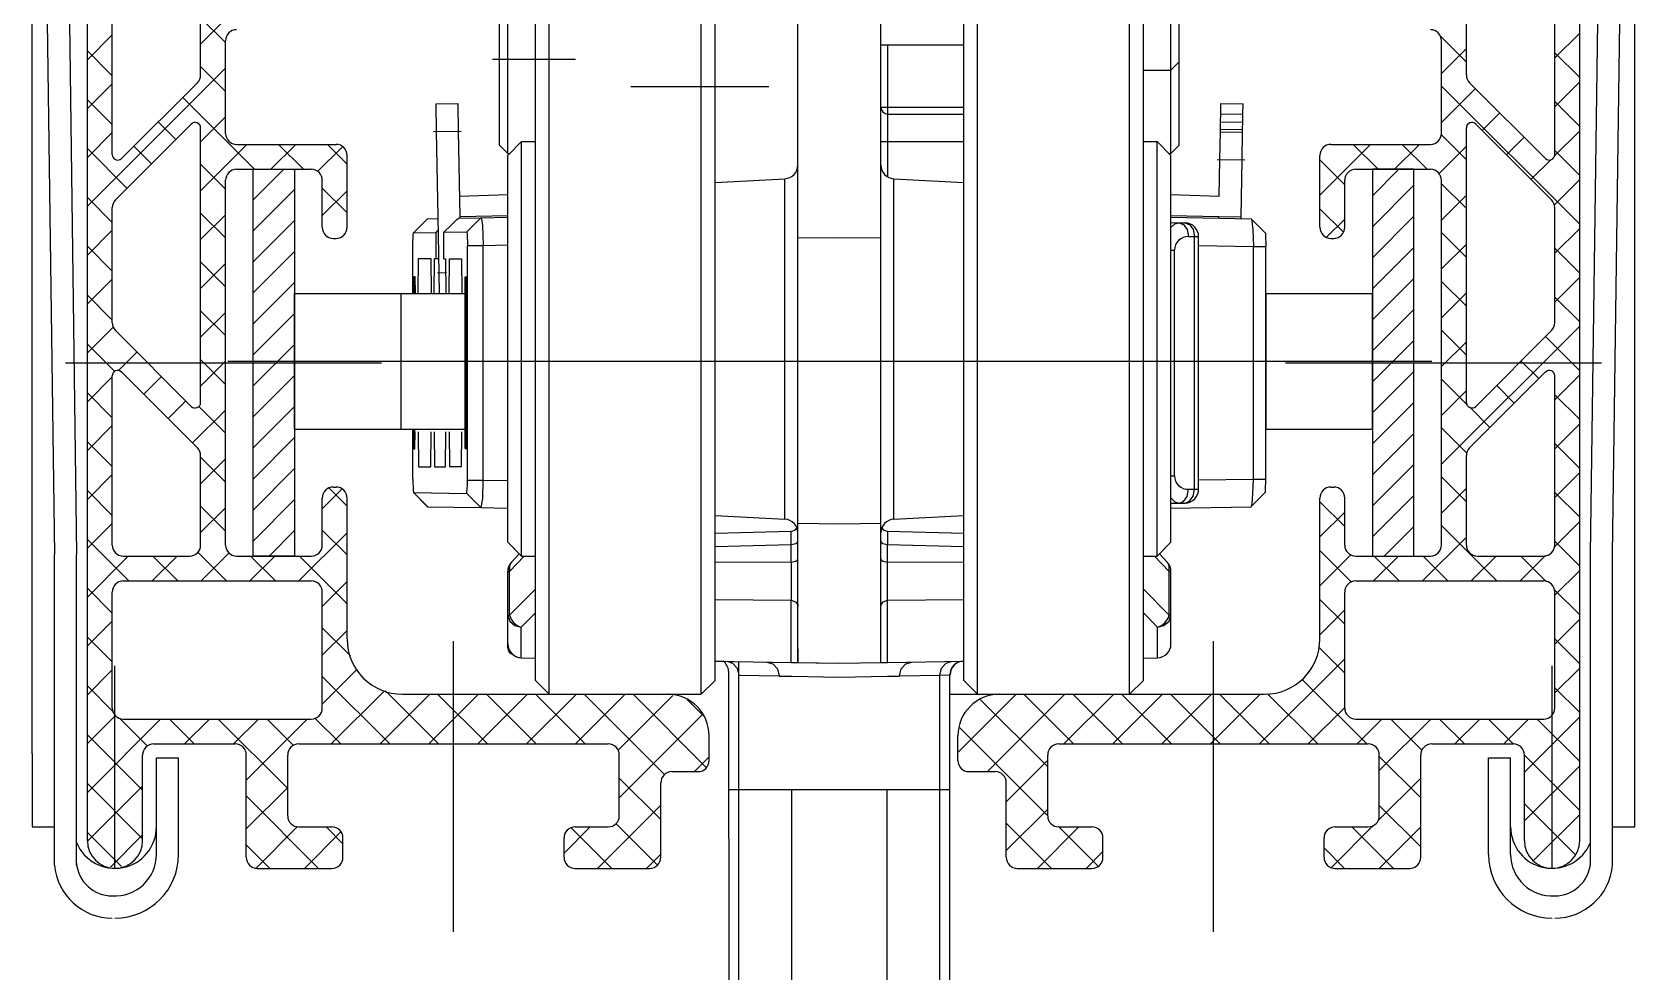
# Model space of a CAD drawing. Header units: centimetres. Extents: x 470464 to 524273, y 49611 to 59074.
# Drawn here: x 504122.48 to 504128.28, y 50526.76 to 50530.17 of the extents above; entities that cross this region are included whole.
import ezdxf

# ---------------------------------------------------------------- set-up
doc = ezdxf.new("R2010")
doc.units = ezdxf.units.CM
doc.header["$MEASUREMENT"] = 0
for name, pattern in [('CENTER', [50.8, 31.75, -6.35, 6.35, -6.35]), ('DOT-DASH', [1, 0.5, -0.25, 0, -0.25]), ('SOLID', [0])]:
    doc.linetypes.add(name, pattern=pattern)
doc.layers.add('vinç', color=7, linetype='Continuous')

# ---------------------------------------------------------------- blocks, each defined once
blk = doc.blocks.new('yguygyukfyukgjkhkjh')
at = {"color": 2, "linetype": 'SOLID'}
for p, q in [((416698.0588, 68817.6073), (416698.0588, 68824.2809)), ((416698.0588, 68824.2743), (416698.14, 68818.3297)), ((416698.1388, 68824.2754), (416698.22, 68818.3302)), ((416703.6976, 68818.3302), (416703.7787, 68824.2754)), ((416703.7776, 68818.3297), (416703.8587, 68824.2743)), ((416703.8588, 68817.3435), (416703.8588, 68824.2809)), ((416698.2588, 68817.2935), (416698.2588, 68823.6735)), ((416703.6588, 68817.2935), (416703.6588, 68823.6735)), ((416700.83, 68819.4758), (416700.83, 68822.3588)), ((416701.13, 68819.4758), (416701.13, 68822.3588)), ((416698.3488, 68819.7768), (416698.3488, 68820.7702)), ((416703.5688, 68819.7768), (416703.5688, 68820.7702)), ((416698.6688, 68820.065), (416698.6688, 68820.4819)), ((416699.75, 68820.1221), (416699.75, 68820.4332)), ((416699.78, 68820.1221), (416699.78, 68820.464)), ((416703.2488, 68820.065), (416703.2488, 68820.4819)), ((416702.18, 68820.0816), (416702.18, 68820.4235)), ((416702.21, 68820.1124), (416702.21, 68820.4235)), ((416698.811, 68820.3185), (416698.6688, 68820.1763)), ((416699.93, 68819.0735), (416699.93, 68820.3235)), ((416700.48, 68819.0735), (416700.48, 68820.3235)), ((416701.48, 68819.0735), (416701.48, 68820.3235)), ((416702.03, 68819.0735), (416702.03, 68820.3235)), ((416698.7588, 68820.1821), (416698.6688, 68820.2721)), ((416699.88, 68819.0735), (416699.88, 68820.2735)), ((416700.53, 68819.0735), (416700.53, 68820.2735)), ((416701.43, 68819.0735), (416701.43, 68820.2735)), ((416702.08, 68819.0735), (416702.08, 68820.2735)), ((416698.3488, 68820.2099), (416698.2588, 68820.1199)), ((416703.2488, 68820.1115), (416703.154, 68820.2063)), ((416703.6588, 68820.2166), (416703.5688, 68820.1266)), ((416698.3488, 68820.0618), (416698.2588, 68820.1518)), ((416698.7588, 68819.8535), (416698.7588, 68820.1885)), ((416701.13, 68820.1735), (416701.43, 68820.1735)), ((416701.155, 68819.9485), (416701.155, 68820.1735)), ((416703.1588, 68819.8535), (416703.1588, 68820.1885)), ((416703.2488, 68820.1601), (416703.1588, 68820.0701)), ((416703.6588, 68820.0551), (416703.5688, 68820.1451)), ((416698.7588, 68820.0895), (416698.2588, 68819.5895)), ((416698.7588, 68820.0053), (416698.6688, 68820.0953)), ((416699.75, 68819.8111), (416699.75, 68820.1221)), ((416699.78, 68819.7803), (416699.78, 68820.1221)), ((416702.08, 68820.0816), (416702.18, 68820.0816)), ((416702.08, 68820.0816), (416702.18, 68820.0816)), ((416702.18, 68820.0816), (416702.21, 68820.1124)), ((416702.18, 68820.0816), (416702.21, 68820.1124)), ((416702.18, 68819.7803), (416702.18, 68820.0809)), ((416702.21, 68819.8111), (416702.21, 68820.1122)), ((416698.3488, 68820.0331), (416698.2588, 68819.9431)), ((416698.3829, 68819.7626), (416698.6571, 68820.0368)), ((416703.6588, 68819.5247), (416703.1588, 68820.0247)), ((416703.2605, 68820.0368), (416703.5346, 68819.7626)), ((416703.6588, 68820.0398), (416703.5688, 68819.9498)), ((416698.3488, 68819.885), (416698.2588, 68819.975)), ((416698.8639, 68819.7235), (416698.6038, 68819.9835)), ((416699.5194, 68819.9603), (416699.5994, 68819.9617)), ((416699.5994, 68819.9617), (416699.6012, 68819.8617)), ((416702.36, 68819.9239), (416702.3606, 68819.9615)), ((416702.3606, 68819.9615), (416702.3607, 68819.9617)), ((416702.3606, 68819.9615), (416702.4406, 68819.9601)), ((416702.3607, 68819.9617), (416702.4406, 68819.9603)), ((416703.2814, 68820.0159), (416703.1588, 68819.8933)), ((416703.6588, 68819.8783), (416703.5688, 68819.9683)), ((416698.7588, 68819.9128), (416698.6688, 68819.8228)), ((416699.5194, 68819.9603), (416699.5212, 68819.8603)), ((416701.13, 68819.9485), (416701.155, 68819.9485)), ((416701.155, 68819.9485), (416701.43, 68819.9485)), ((416701.155, 68819.9235), (416701.155, 68819.9485)), ((416701.155, 68819.9235), (416701.43, 68819.9235)), ((416701.155, 68819.8235), (416701.155, 68819.9235)), ((416702.3595, 68819.8957), (416702.36, 68819.9239)), ((416702.36, 68819.9239), (416702.44, 68819.9225)), ((416702.4395, 68819.8943), (416702.44, 68819.9225)), ((416702.44, 68819.9225), (416702.4406, 68819.9601)), ((416702.4406, 68819.9601), (416702.4406, 68819.9603)), ((416703.3697, 68819.9275), (416703.3061, 68819.8639)), ((416698.3488, 68819.8563), (416698.2588, 68819.7663)), ((416698.3605, 68819.6129), (416698.6346, 68819.887)), ((416698.5791, 68819.8315), (416698.5154, 68819.8951)), ((416698.6688, 68818.8795), (416698.6688, 68819.8729)), ((416699.5212, 68819.8603), (416699.5266, 68819.5517)), ((416699.6012, 68819.8617), (416699.6066, 68819.5531)), ((416702.3571, 68819.759), (416702.3589, 68819.8588)), ((416702.3589, 68819.8588), (416702.359, 68819.8689)), ((416702.3589, 68819.8588), (416702.4388, 68819.8574)), ((416702.359, 68819.8689), (416702.3595, 68819.8957)), ((416702.359, 68819.869), (416702.439, 68819.8676)), ((416702.359, 68819.8689), (416702.439, 68819.8675)), ((416702.3595, 68819.8957), (416702.4395, 68819.8943)), ((416702.4371, 68819.7576), (416702.4388, 68819.8574)), ((416702.4388, 68819.8574), (416702.439, 68819.8675)), ((416702.439, 68819.8675), (416702.4395, 68819.8943)), ((416703.2488, 68819.758), (416703.1576, 68819.8491)), ((416703.2488, 68818.8795), (416703.2488, 68819.8729)), ((416703.2829, 68819.887), (416703.5571, 68819.6129)), ((416703.6588, 68819.863), (416703.5661, 68819.7704)), ((416698.4023, 68819.6547), (416698.2588, 68819.7982)), ((416698.4907, 68819.7431), (416698.427, 68819.8067)), ((416698.8363, 68819.8135), (416698.6688, 68819.646)), ((416698.7988, 68819.8135), (416699.1588, 68819.8135)), ((416699.0131, 68819.8135), (416698.9231, 68819.7235)), ((416699.0406, 68819.7235), (416698.9506, 68819.8135)), ((416699.1816, 68819.8053), (416699.0916, 68819.7153)), ((416699.1988, 68819.7421), (416699.1274, 68819.8135)), ((416699.75, 68819.8111), (416699.78, 68819.7803)), ((416699.75, 68819.8111), (416699.78, 68819.7803)), ((416699.78, 68819.7735), (416699.83, 68819.8235)), ((416699.83, 68819.8235), (416699.88, 68819.8235)), ((416699.83, 68818.7139), (416699.83, 68819.8235)), ((416701.13, 68819.8235), (416701.155, 68819.8235)), ((416701.155, 68819.8235), (416701.43, 68819.8235)), ((416701.155, 68819.696), (416701.155, 68819.8235)), ((416702.08, 68819.8235), (416702.13, 68819.8235)), ((416702.13, 68819.8235), (416702.18, 68819.7735)), ((416702.13, 68818.7139), (416702.13, 68819.8235)), ((416702.18, 68819.7803), (416702.21, 68819.8111)), ((416702.18, 68819.7803), (416702.21, 68819.8111)), ((416702.9021, 68819.8135), (416702.7188, 68819.6301)), ((416702.7588, 68819.8135), (416703.1188, 68819.8135)), ((416702.9297, 68819.7235), (416702.8397, 68819.8135)), ((416703.0789, 68819.8135), (416702.9889, 68819.7235)), ((416703.1065, 68819.7235), (416703.0165, 68819.8135)), ((416703.2488, 68819.8066), (416703.1496, 68819.7073)), ((416703.4581, 68819.8391), (416703.3945, 68819.7755)), ((416703.6588, 68819.7015), (416703.5688, 68819.7915)), ((416698.7588, 68819.6518), (416698.6688, 68819.7418)), ((416699.1988, 68819.5135), (416699.1988, 68819.7735)), ((416699.78, 68819.7803), (416699.7868, 68819.7803)), ((416699.78, 68819.7803), (416699.7868, 68819.7803)), ((416699.78, 68818.7379), (416699.78, 68819.7735)), ((416700.83, 68819.0735), (416700.83, 68819.735)), ((416702.1732, 68819.7803), (416702.18, 68819.7803)), ((416702.1732, 68819.7803), (416702.18, 68819.7803)), ((416702.18, 68818.7379), (416702.18, 68819.7735)), ((416702.3548, 68819.6263), (416702.3571, 68819.759)), ((416702.4335, 68819.5517), (416702.4371, 68819.7576)), ((416702.7188, 68819.5135), (416702.7188, 68819.7735)), ((416702.8088, 68819.6676), (416702.7188, 68819.7576)), ((416703.5552, 68819.7594), (416703.4829, 68819.6871)), ((416698.7588, 68818.3635), (416698.7588, 68819.6835)), ((416698.7988, 68819.7235), (416699.0688, 68819.7235)), ((416699.1088, 68819.5135), (416699.1088, 68819.6835)), ((416700.53, 68819.6761), (416700.7827, 68819.6894)), ((416700.7827, 68819.0735), (416700.7827, 68819.6894)), ((416701.1774, 68819.6893), (416701.43, 68819.6761)), ((416701.1774, 68819.0735), (416701.1774, 68819.6893)), ((416702.8088, 68819.5135), (416702.8088, 68819.6835)), ((416702.8488, 68819.7235), (416703.1188, 68819.7235)), ((416703.1588, 68818.3635), (416703.1588, 68819.6835)), ((416703.2488, 68819.5812), (416703.1588, 68819.6712)), ((416703.6588, 68819.6862), (416703.5674, 68819.5949)), ((416698.3488, 68819.5314), (416698.2588, 68819.6214)), ((416699.1988, 68819.5653), (416699.1088, 68819.6553)), ((416699.1988, 68819.6456), (416699.1088, 68819.5556)), ((416699.6053, 68819.6263), (416699.78, 68819.6318)), ((416702.18, 68819.6318), (416702.3548, 68819.6263)), ((416703.2488, 68819.6298), (416703.1588, 68819.5398)), ((416698.3488, 68819.1678), (416698.3488, 68819.5846)), ((416698.7588, 68819.475), (416698.6688, 68819.565)), ((416698.7588, 68819.5592), (416698.6688, 68819.4692)), ((416699.6066, 68819.5531), (416699.78, 68819.5562)), ((416702.18, 68819.5562), (416702.3535, 68819.5531)), ((416702.804, 68819.4956), (416702.7188, 68819.5808)), ((416703.5688, 68819.1678), (416703.5688, 68819.5846)), ((416698.3488, 68819.5028), (416698.2588, 68819.4128)), ((416699.439, 68819.4937), (416699.4895, 68819.5443)), ((416699.4393, 68819.4937), (416699.4901, 68819.5446)), ((416699.4895, 68819.5443), (416699.4901, 68819.5446)), ((416699.4901, 68819.5446), (416699.5267, 68819.5452)), ((416699.521, 68819.4951), (416699.5274, 68819.5015)), ((416699.5266, 68819.5517), (416699.5301, 68819.3489)), ((416699.5493, 68819.4956), (416699.5748, 68819.5211)), ((416699.5509, 68819.4956), (416699.6316, 68819.4971)), ((416699.5748, 68819.5211), (416699.5963, 68819.5419)), ((416699.5963, 68819.5419), (416699.6015, 68819.5465)), ((416699.6015, 68819.5465), (416699.6016, 68819.5465)), ((416699.6017, 68819.5465), (416699.6824, 68819.5479)), ((416699.6066, 68819.5531), (416699.6067, 68819.5466)), ((416699.6316, 68819.497), (416699.6824, 68819.5479)), ((416699.6316, 68819.497), (416699.6318, 68819.4966)), ((416699.6824, 68819.5479), (416699.78, 68819.5496)), ((416699.6824, 68819.5479), (416699.6828, 68819.5478)), ((416699.6828, 68819.5478), (416699.6832, 68819.5476)), ((416699.6832, 68819.5476), (416699.684, 68819.5464)), ((416699.684, 68819.5464), (416699.6853, 68819.5432)), ((416699.6853, 68819.5432), (416699.6888, 68819.5206)), ((416699.6888, 68819.5206), (416699.6911, 68819.4481)), ((416702.18, 68819.5496), (416702.47, 68819.5446)), ((416702.18, 68819.5305), (416702.2089, 68819.5299)), ((416702.18, 68819.5123), (416702.194, 68819.5257)), ((416702.194, 68819.5257), (416702.2089, 68819.5299)), ((416702.2088, 68819.5299), (416702.2091, 68819.5299)), ((416702.2088, 68819.5299), (416702.2089, 68819.5299)), ((416702.2089, 68819.5299), (416702.2255, 68819.5238)), ((416702.209, 68819.5299), (416702.231, 68819.5296)), ((416702.2255, 68819.5238), (416702.2387, 68819.5054)), ((416702.2309, 68819.5296), (416702.2479, 68819.523)), ((416702.2387, 68819.5054), (416702.2434, 68819.48)), ((416702.2479, 68819.523), (416702.2604, 68819.5057)), ((416702.2604, 68819.5057), (416702.2654, 68819.4796)), ((416702.3534, 68819.5466), (416702.3535, 68819.5531)), ((416702.3535, 68819.5531), (416702.4335, 68819.5517)), ((416702.4334, 68819.5452), (416702.4335, 68819.5517)), ((416702.47, 68819.5446), (416702.4706, 68819.5443)), ((416702.4706, 68819.5443), (416702.521, 68819.4937)), ((416702.4706, 68819.5443), (416702.4713, 68819.5432)), ((416702.4713, 68819.5432), (416702.473, 68819.5369)), ((416702.473, 68819.5369), (416702.4764, 68819.5039)), ((416702.4764, 68819.5039), (416702.4784, 68819.4445)), ((416702.8088, 68819.5433), (416702.7431, 68819.4777)), ((416703.6588, 68819.5095), (416703.5688, 68819.4195)), ((416698.3488, 68819.3547), (416698.2588, 68819.4447)), ((416699.1488, 68819.4735), (416699.1588, 68819.4735)), ((416699.4364, 68819.4467), (416699.4378, 68819.4872)), ((416699.4364, 68819.4445), (416699.4364, 68819.4467)), ((416699.4364, 68819.2735), (416699.4364, 68819.4445)), ((416699.4378, 68819.4872), (416699.4387, 68819.4928)), ((416699.4387, 68819.4928), (416699.4389, 68819.4935)), ((416699.4389, 68819.4935), (416699.439, 68819.4937)), ((416699.439, 68819.4937), (416699.4393, 68819.4937)), ((416699.4393, 68819.4937), (416699.5198, 68819.4951)), ((416699.5198, 68819.4951), (416699.521, 68819.4951)), ((416699.521, 68819.4002), (416699.521, 68819.4951)), ((416699.5493, 68819.4956), (416699.5509, 68819.4956)), ((416699.5493, 68819.3999), (416699.5493, 68819.4956)), ((416699.6318, 68819.4966), (416699.632, 68819.4958)), ((416699.632, 68819.4958), (416699.6328, 68819.4897)), ((416699.6328, 68819.4897), (416699.6342, 68819.4481)), ((416699.6342, 68819.4481), (416699.6911, 68819.4481)), ((416699.6342, 68818.5988), (416699.6342, 68819.4481)), ((416699.6911, 68819.4481), (416699.78, 68819.4497)), ((416699.6911, 68818.5988), (416699.6911, 68819.4481)), ((416700.83, 68819.4758), (416700.98, 68819.4766)), ((416700.83, 68818.4427), (416700.83, 68819.4758)), ((416700.98, 68819.4766), (416701.13, 68819.4758)), ((416701.13, 68818.4427), (416701.13, 68819.4758)), ((416702.2434, 68819.48), (416702.2654, 68819.4796)), ((416702.2654, 68819.4796), (416702.28, 68819.4796)), ((416702.2654, 68818.5656), (416702.2654, 68819.4796)), ((416702.28, 68818.5656), (416702.28, 68819.4796)), ((416702.28, 68819.4479), (416702.4784, 68819.4445)), ((416702.4784, 68818.6025), (416702.4784, 68819.4445)), ((416702.4784, 68819.4445), (416702.5237, 68819.4445)), ((416702.521, 68819.4937), (416702.5212, 68819.4935)), ((416702.5212, 68819.4935), (416702.5214, 68819.4928)), ((416702.5214, 68819.4928), (416702.5223, 68819.4872)), ((416702.5223, 68819.4872), (416702.5237, 68819.4467)), ((416702.5237, 68819.4467), (416702.5237, 68819.4445)), ((416702.5237, 68818.6025), (416702.5237, 68819.4445)), ((416702.7588, 68819.4735), (416702.7688, 68819.4735)), ((416703.2488, 68819.4044), (416703.1588, 68819.4944)), ((416703.2488, 68819.453), (416703.1588, 68819.363)), ((416698.7588, 68819.2982), (416698.6688, 68819.3882)), ((416698.7588, 68819.3824), (416698.6688, 68819.2924)), ((416699.4562, 68819.2735), (416699.4577, 68819.4007)), ((416699.4577, 68819.4007), (416699.471, 68819.4006)), ((416699.471, 68819.4006), (416699.5012, 68819.4003)), ((416699.4861, 68819.4005), (416699.5012, 68819.4003)), ((416699.5012, 68819.4003), (416699.5026, 68819.2735)), ((416699.5139, 68819.2735), (416699.5154, 68819.4002)), ((416699.5154, 68819.4002), (416699.521, 68819.4002)), ((416699.521, 68819.4002), (416699.5292, 68819.4001)), ((416699.5493, 68819.3999), (416699.555, 68819.3999)), ((416699.555, 68819.3999), (416699.5564, 68819.2735)), ((416699.5677, 68819.2735), (416699.5691, 68819.3997)), ((416699.5691, 68819.3997), (416699.5841, 68819.3996)), ((416699.5841, 68819.3996), (416699.6127, 68819.3994)), ((416699.5995, 68819.3995), (416699.6127, 68819.3994)), ((416699.6127, 68819.3994), (416699.6141, 68819.2735)), ((416702.18, 68819.4308), (416702.1925, 68819.4308)), ((416702.1925, 68818.6143), (416702.1925, 68819.4308)), ((416703.6588, 68819.348), (416703.5688, 68819.438)), ((416698.3488, 68819.326), (416698.2588, 68819.236)), ((416699.44, 68819.335), (416699.4441, 68819.335)), ((416699.44, 68819.2735), (416699.44, 68819.335)), ((416699.44, 68819.335), (416699.4441, 68819.335)), ((416699.44, 68819.2735), (416699.44, 68819.335)), ((416699.44, 68819.335), (416699.4441, 68819.335)), ((416699.44, 68819.2735), (416699.44, 68819.335)), ((416699.4441, 68819.2735), (416699.4441, 68819.335)), ((416699.4441, 68819.2735), (416699.4441, 68819.335)), ((416699.4441, 68819.335), (416699.4449, 68819.2735)), ((416699.5301, 68819.3489), (416699.5314, 68819.2735)), ((416699.6262, 68819.2735), (416699.6263, 68819.3342)), ((416699.6263, 68818.7128), (416699.6263, 68819.3342)), ((416699.6263, 68819.3342), (416699.6303, 68819.3342)), ((416699.6263, 68818.7128), (416699.6263, 68819.3342)), ((416699.6263, 68819.3342), (416699.6303, 68819.3342)), ((416699.6263, 68819.3342), (416699.6303, 68819.3342)), ((416699.6303, 68818.7128), (416699.6303, 68819.3342)), ((416699.6303, 68818.7128), (416699.6303, 68819.3342)), ((416699.6303, 68818.7128), (416699.6303, 68819.3342)), ((416703.6588, 68819.3327), (416703.5688, 68819.2427)), ((416698.3488, 68819.1779), (416698.2588, 68819.2679)), ((416699.0088, 68818.7835), (416699.0088, 68819.2735)), ((416699.0088, 68819.2735), (416699.3938, 68819.2735)), ((416699.3938, 68818.7835), (416699.3938, 68819.2735)), ((416699.3938, 68819.2735), (416699.6303, 68819.2735)), ((416702.5237, 68819.2735), (416702.5238, 68819.2735)), ((416702.5238, 68818.7835), (416702.5238, 68819.2735)), ((416702.5238, 68819.2735), (416702.9088, 68819.2735)), ((416702.5238, 68818.7835), (416702.5238, 68819.2735)), ((416702.5238, 68819.2735), (416702.9088, 68819.2735)), ((416702.9088, 68818.7835), (416702.9088, 68819.2735)), ((416702.9088, 68818.7835), (416702.9088, 68819.2735)), ((416703.2488, 68819.2276), (416703.1588, 68819.3176)), ((416703.2488, 68819.2762), (416703.1588, 68819.1862)), ((416698.7588, 68819.1214), (416698.6688, 68819.2114)), ((416703.6588, 68819.1712), (416703.5688, 68819.2612)), ((416698.3522, 68819.1526), (416698.2588, 68819.0592)), ((416698.7588, 68819.2056), (416698.6688, 68819.1156)), ((416703.6588, 68819.1559), (416703.1588, 68818.6559)), ((416698.3585, 68818.9914), (416698.2588, 68819.0911)), ((416698.3605, 68819.1395), (416698.6346, 68818.8653)), ((416703.2488, 68819.0508), (416703.1588, 68819.1408)), ((416703.2488, 68819.0995), (416703.1588, 68819.0095)), ((416703.2829, 68818.8653), (416703.5571, 68819.1395)), ((416703.6588, 68818.9944), (416703.5354, 68819.1178)), ((416698.4382, 68819.0618), (416698.3711, 68818.9947)), ((416698.7588, 68818.9447), (416698.6688, 68819.0347)), ((416699.88, 68817.8735), (416699.88, 68819.0735)), ((416699.93, 68817.8235), (416699.93, 68819.0735)), ((416700.48, 68817.8235), (416700.48, 68819.0735)), ((416700.53, 68817.8735), (416700.53, 68819.0735)), ((416700.7827, 68818.4576), (416700.7827, 68819.0735)), ((416700.83, 68818.4076), (416700.83, 68819.0735)), ((416701.1774, 68818.4575), (416701.1774, 68819.0735)), ((416701.43, 68817.8735), (416701.43, 68819.0735)), ((416701.48, 68817.8235), (416701.48, 68819.0735)), ((416702.03, 68817.8235), (416702.03, 68819.0735)), ((416702.08, 68817.8735), (416702.08, 68819.0735)), ((416698.1794, 68819.0235), (416699.3228, 68819.0235)), ((416698.3488, 68818.3635), (416698.3488, 68818.9756)), ((416698.3829, 68818.9898), (416698.6571, 68818.7156)), ((416698.7588, 68819.0289), (416698.6688, 68818.9389)), ((416702.5948, 68819.0235), (416703.7381, 68819.0235)), ((416703.2605, 68818.7156), (416703.5346, 68818.9898)), ((416703.5106, 68818.9658), (416703.447, 68819.0294)), ((416703.6588, 68818.9791), (416703.5688, 68818.8891)), ((416703.5688, 68818.3635), (416703.5688, 68818.9756)), ((416698.3488, 68818.9724), (416698.2588, 68818.8824)), ((416698.5266, 68818.9734), (416698.4629, 68818.9098)), ((416703.2526, 68818.8703), (416703.1588, 68818.9641)), ((416703.2488, 68818.9227), (416703.1588, 68818.8327)), ((416703.4223, 68818.8774), (416703.3586, 68818.941)), ((416698.3488, 68818.8243), (416698.2588, 68818.9143)), ((416698.6149, 68818.885), (416698.5513, 68818.8214)), ((416698.7588, 68818.7679), (416698.6618, 68818.8649)), ((416703.3339, 68818.789), (416703.2596, 68818.8633)), ((416703.6588, 68818.8176), (416703.5688, 68818.9076)), ((416698.7588, 68818.8521), (416698.6397, 68818.733)), ((416703.6588, 68818.8023), (416703.5688, 68818.7123)), ((416698.3488, 68818.7956), (416698.2588, 68818.7056)), ((416699.0088, 68818.7835), (416699.3938, 68818.7835)), ((416699.3938, 68818.7835), (416699.6303, 68818.7835)), ((416699.4364, 68818.6025), (416699.4364, 68818.7835)), ((416699.44, 68818.712), (416699.44, 68818.7835)), ((416699.44, 68818.712), (416699.44, 68818.7835)), ((416699.44, 68818.712), (416699.44, 68818.7835)), ((416699.4441, 68818.712), (416699.4441, 68818.7835)), ((416699.4441, 68818.712), (416699.4441, 68818.7835)), ((416699.4441, 68818.712), (416699.4449, 68818.7735)), ((416699.4562, 68818.7735), (416699.4577, 68818.6462)), ((416699.5012, 68818.6466), (416699.5026, 68818.7735)), ((416699.5139, 68818.7735), (416699.5154, 68818.6467)), ((416699.555, 68818.6471), (416699.5564, 68818.7735)), ((416699.5677, 68818.7735), (416699.5691, 68818.6472)), ((416699.6127, 68818.6476), (416699.6141, 68818.7735)), ((416699.6262, 68818.7735), (416699.6263, 68818.7128)), ((416702.5237, 68818.7835), (416702.5238, 68818.7835)), ((416702.5238, 68818.7835), (416702.9088, 68818.7835)), ((416702.5238, 68818.7835), (416702.9088, 68818.7835)), ((416703.2499, 68818.6961), (416703.1588, 68818.7873)), ((416698.3488, 68818.6475), (416698.2588, 68818.7375)), ((416698.6688, 68818.3635), (416698.6688, 68818.6873)), ((416699.44, 68818.712), (416699.4441, 68818.712)), ((416699.44, 68818.712), (416699.4441, 68818.712)), ((416699.44, 68818.712), (416699.4441, 68818.712)), ((416699.6263, 68818.7128), (416699.6303, 68818.7128)), ((416699.6263, 68818.7128), (416699.6303, 68818.7128)), ((416699.6263, 68818.7128), (416699.6303, 68818.7128)), ((416699.78, 68818.3735), (416699.78, 68818.7379)), ((416699.83, 68818.3235), (416699.83, 68818.7139)), ((416702.13, 68818.3235), (416702.13, 68818.7139)), ((416702.18, 68818.3735), (416702.18, 68818.7379)), ((416703.2488, 68818.3635), (416703.2488, 68818.6873)), ((416703.6588, 68818.6408), (416703.5688, 68818.7308)), ((416698.7588, 68818.5911), (416698.6688, 68818.6811)), ((416698.7588, 68818.6753), (416698.6688, 68818.5853)), ((416699.4577, 68818.6462), (416699.471, 68818.6463)), ((416699.471, 68818.6463), (416699.4861, 68818.6465)), ((416699.4861, 68818.6465), (416699.5012, 68818.6466)), ((416699.5154, 68818.6467), (416699.555, 68818.6471)), ((416699.5691, 68818.6472), (416699.5841, 68818.6473)), ((416699.5841, 68818.6473), (416699.5995, 68818.6475)), ((416699.5995, 68818.6475), (416699.6127, 68818.6476)), ((416698.3488, 68818.6189), (416698.2588, 68818.5289)), ((416699.1988, 68818.5047), (416699.134, 68818.5695)), ((416699.1488, 68818.5735), (416699.1588, 68818.5735)), ((416699.4364, 68818.6025), (416699.4377, 68818.5611)), ((416699.6324, 68818.5536), (416699.6339, 68818.5801)), ((416699.6339, 68818.5801), (416699.6342, 68818.5988)), ((416699.6342, 68818.5988), (416699.6911, 68818.5988)), ((416699.6893, 68818.5324), (416699.6911, 68818.5988)), ((416699.6911, 68818.5988), (416699.78, 68818.5973)), ((416702.18, 68818.6143), (416702.1925, 68818.6143)), ((416702.28, 68818.599), (416702.4784, 68818.6025)), ((416702.4752, 68818.5267), (416702.4784, 68818.6025)), ((416702.4784, 68818.6025), (416702.5237, 68818.6025)), ((416702.5224, 68818.561), (416702.5237, 68818.6025)), ((416702.7588, 68818.5735), (416702.7688, 68818.5735)), ((416703.2488, 68818.5205), (416703.1588, 68818.6105)), ((416703.2488, 68818.5691), (416703.1588, 68818.4791)), ((416703.6588, 68818.6256), (416703.5688, 68818.5356)), ((416698.3488, 68818.4708), (416698.2588, 68818.5608)), ((416699.1804, 68818.5665), (416699.1088, 68818.495)), ((416699.1088, 68818.3635), (416699.1088, 68818.5335)), ((416699.1988, 68818.0235), (416699.1988, 68818.5335)), ((416699.4377, 68818.5611), (416699.4385, 68818.5547)), ((416699.4385, 68818.5547), (416699.4389, 68818.5535)), ((416699.4389, 68818.5535), (416699.4391, 68818.5533)), ((416699.4391, 68818.5533), (416699.4895, 68818.5027)), ((416699.4391, 68818.5533), (416699.4393, 68818.5532)), ((416699.4393, 68818.5532), (416699.4901, 68818.5024)), ((416699.4393, 68818.5532), (416699.6316, 68818.5499)), ((416699.6316, 68818.5499), (416699.6318, 68818.5504)), ((416699.6316, 68818.5499), (416699.6824, 68818.499)), ((416699.6318, 68818.5504), (416699.6324, 68818.5536)), ((416699.6856, 68818.5052), (416699.6893, 68818.5324)), ((416702.18, 68818.5147), (416702.2089, 68818.5152)), ((416702.1801, 68818.5328), (416702.1941, 68818.5195)), ((416702.1941, 68818.5195), (416702.2089, 68818.5152)), ((416702.2088, 68818.5152), (416702.2091, 68818.5152)), ((416702.2088, 68818.5152), (416702.2089, 68818.5152)), ((416702.2089, 68818.5152), (416702.2255, 68818.5214)), ((416702.2089, 68818.5152), (416702.2309, 68818.5156)), ((416702.2089, 68818.5152), (416702.2091, 68818.5152)), ((416702.2255, 68818.5214), (416702.2387, 68818.5398)), ((416702.2309, 68818.5156), (416702.2475, 68818.5218)), ((416702.2387, 68818.5398), (416702.2434, 68818.5652)), ((416702.2434, 68818.5652), (416702.2654, 68818.5656)), ((416702.2475, 68818.5218), (416702.2607, 68818.5401)), ((416702.2607, 68818.5401), (416702.2654, 68818.5656)), ((416702.2654, 68818.5656), (416702.28, 68818.5656)), ((416702.4706, 68818.5026), (416702.521, 68818.5533)), ((416702.4723, 68818.5069), (416702.4752, 68818.5267)), ((416702.521, 68818.5533), (416702.5212, 68818.5535)), ((416702.5212, 68818.5535), (416702.5213, 68818.5538)), ((416702.5213, 68818.5538), (416702.5216, 68818.5546)), ((416702.5216, 68818.5546), (416702.5224, 68818.561)), ((416702.7188, 68818.0235), (416702.7188, 68818.5335)), ((416702.8088, 68818.4302), (416702.7188, 68818.5202)), ((416702.8088, 68818.3635), (416702.8088, 68818.5335)), ((416703.6588, 68818.4641), (416703.5688, 68818.5541)), ((416698.7588, 68818.4143), (416698.6688, 68818.5043)), ((416698.7588, 68818.4985), (416698.6688, 68818.4085)), ((416699.4895, 68818.5027), (416699.4901, 68818.5024)), ((416699.4901, 68818.5024), (416699.6824, 68818.499)), ((416699.6824, 68818.499), (416699.6828, 68818.4991)), ((416699.6824, 68818.499), (416699.78, 68818.4973)), ((416699.6828, 68818.4991), (416699.6832, 68818.4994)), ((416699.6832, 68818.4994), (416699.684, 68818.5005)), ((416699.684, 68818.5005), (416699.6856, 68818.5052)), ((416700.53, 68818.4709), (416700.7827, 68818.4576)), ((416701.1774, 68818.4575), (416701.43, 68818.4708)), ((416702.18, 68818.4973), (416702.47, 68818.5024)), ((416702.47, 68818.5024), (416702.4706, 68818.5026)), ((416702.4706, 68818.5026), (416702.4709, 68818.5031)), ((416702.4709, 68818.5031), (416702.4712, 68818.5037)), ((416702.4712, 68818.5037), (416702.4723, 68818.5069)), ((416702.8088, 68818.4827), (416702.7188, 68818.3927)), ((416698.3488, 68818.4421), (416698.2588, 68818.3521)), ((416699.1988, 68818.4082), (416699.024, 68818.2335)), ((416699.1988, 68818.3279), (416699.1088, 68818.4179)), ((416700.53, 68818.4066), (416700.8056, 68818.4139)), ((416700.8055, 68818.3655), (416700.8056, 68818.4139)), ((416700.83, 68818.4427), (416700.98, 68818.4401)), ((416700.83, 68817.9382), (416700.83, 68818.4427)), ((416700.83, 68818.3784), (416700.83, 68818.4113)), ((416700.83, 68818.3784), (416700.83, 68818.411)), ((416700.98, 68818.4401), (416701.13, 68818.4427)), ((416701.13, 68817.9382), (416701.13, 68818.4427)), ((416701.1545, 68818.4139), (416701.43, 68818.4066)), ((416701.1545, 68818.4139), (416701.1546, 68818.3655)), ((416703.3591, 68818.2335), (416703.1588, 68818.4337)), ((416703.6588, 68818.4488), (416703.5671, 68818.3571)), ((416698.4093, 68818.2335), (416698.2588, 68818.384)), ((416698.7629, 68818.2335), (416698.6582, 68818.3382)), ((416699.78, 68818.3735), (416699.8218, 68818.3317)), ((416699.78, 68818.3735), (416699.83, 68818.3235)), ((416700.53, 68818.3582), (416700.8055, 68818.3655)), ((416700.8055, 68818.3655), (416700.8225, 68818.3691)), ((416700.8055, 68818.301), (416700.8055, 68818.3655)), ((416700.8225, 68818.3691), (416700.8285, 68818.3739)), ((416700.8285, 68818.3739), (416700.83, 68818.3784)), ((416701.13, 68818.3784), (416701.1316, 68818.3739)), ((416701.1316, 68818.3739), (416701.1376, 68818.3691)), ((416701.1376, 68818.3691), (416701.1546, 68818.3655)), ((416701.1546, 68818.3655), (416701.43, 68818.3582)), ((416701.1546, 68818.301), (416701.1546, 68818.3655)), ((416702.13, 68818.3235), (416702.18, 68818.3735)), ((416702.1383, 68818.3317), (416702.18, 68818.3735)), ((416702.833, 68818.2292), (416702.7188, 68818.3434)), ((416703.2488, 68818.3923), (416703.0899, 68818.2335)), ((416703.6588, 68818.2873), (416703.5688, 68818.3773)), ((416698.14, 68817.2052), (416698.14, 68818.3297)), ((416698.22, 68817.2052), (416698.22, 68818.3302)), ((416698.4069, 68818.3235), (416698.2588, 68818.1753)), ((416698.3888, 68818.3235), (416698.6288, 68818.3235)), ((416698.5837, 68818.3235), (416698.4937, 68818.2335)), ((416698.5861, 68818.2335), (416698.4961, 68818.3235)), ((416698.7723, 68818.3353), (416698.6705, 68818.2335)), ((416698.7988, 68818.3235), (416699.0688, 68818.3235)), ((416698.9373, 68818.3235), (416698.8473, 68818.2335)), ((416698.9396, 68818.2335), (416698.8496, 68818.3235)), ((416699.1988, 68818.1511), (416699.0264, 68818.3235)), ((416699.7864, 68818.2885), (416699.7936, 68818.3016)), ((416699.7864, 68818.2885), (416699.7867, 68818.2674)), ((416699.7867, 68818.2674), (416699.8393, 68818.3235)), ((416699.7936, 68818.3016), (416699.8218, 68818.3317)), ((416699.7936, 68818.3016), (416699.8218, 68818.3317)), ((416699.83, 68818.3235), (416699.88, 68818.3235)), ((416700.53, 68818.3033), (416700.8055, 68818.301)), ((416700.8055, 68818.301), (416700.8225, 68818.3047)), ((416700.8055, 68818.301), (416700.8055, 68818.1638)), ((416700.8225, 68818.3047), (416700.8285, 68818.3094)), ((416700.8285, 68818.3094), (416700.83, 68818.3139)), ((416701.13, 68818.3139), (416701.1316, 68818.3094)), ((416701.1316, 68818.3094), (416701.1376, 68818.3047)), ((416701.1376, 68818.3047), (416701.1546, 68818.301)), ((416701.1545, 68818.1638), (416701.1546, 68818.301)), ((416701.1546, 68818.301), (416701.43, 68818.3033)), ((416702.08, 68818.3235), (416702.13, 68818.3235)), ((416702.1208, 68818.3235), (416702.1733, 68818.2674)), ((416702.1383, 68818.3317), (416702.1665, 68818.3016)), ((416702.1665, 68818.3016), (416702.1737, 68818.2885)), ((416702.1733, 68818.2674), (416702.1737, 68818.2885)), ((416702.8311, 68818.3282), (416702.7188, 68818.2159)), ((416702.8488, 68818.3235), (416703.1188, 68818.3235)), ((416703.0031, 68818.3235), (416702.9131, 68818.2335)), ((416703.0055, 68818.2335), (416702.9155, 68818.3235)), ((416703.1823, 68818.2335), (416703.0923, 68818.3235)), ((416703.3567, 68818.3235), (416703.2667, 68818.2335)), ((416703.2888, 68818.3235), (416703.5288, 68818.3235)), ((416703.5352, 68818.3252), (416703.4435, 68818.2335)), ((416703.5384, 68818.2309), (416703.4458, 68818.3235)), ((416703.6976, 68817.2052), (416703.6976, 68818.3302)), ((416703.7776, 68817.2052), (416703.7776, 68818.3297)), ((416698.3888, 68818.2335), (416699.0688, 68818.2335)), ((416699.1988, 68818.2314), (416699.1088, 68818.1414)), ((416699.78, 68818.2674), (416699.7801, 68818.2692)), ((416699.78, 68818.2674), (416699.7867, 68818.2674)), ((416699.78, 68818.1092), (416699.78, 68818.2674)), ((416699.78, 68818.2003), (416699.78, 68818.2674)), ((416699.7867, 68818.1092), (416699.7867, 68818.2674)), ((416702.1733, 68818.1092), (416702.1733, 68818.2674)), ((416702.1733, 68818.2674), (416702.18, 68818.2674)), ((416702.18, 68818.1092), (416702.18, 68818.2674)), ((416702.8488, 68818.2335), (416703.5288, 68818.2335)), ((416703.6588, 68818.272), (416703.5688, 68818.182)), ((416698.3488, 68818.1172), (416698.2588, 68818.2072)), ((416698.3488, 68817.7735), (416698.3488, 68818.1935)), ((416699.1088, 68817.7735), (416699.1088, 68818.1935)), ((416699.78, 68818.2003), (416699.78, 68818.2011)), ((416699.78, 68818.1575), (416699.78, 68818.2004)), ((416699.78, 68818.2003), (416699.78, 68818.2004)), ((416699.78, 68817.9911), (416699.78, 68818.1919)), ((416699.78, 68817.9911), (416699.78, 68818.1919)), ((416699.7867, 68818.1092), (416699.88, 68818.2043)), ((416700.53, 68818.1661), (416700.8055, 68818.1638)), ((416700.8055, 68818.1638), (416700.8217, 68818.1583)), ((416700.8055, 68818.0244), (416700.8055, 68818.1638)), ((416701.1384, 68818.1583), (416701.1545, 68818.1638)), ((416701.1545, 68818.1638), (416701.43, 68818.1661)), ((416701.1545, 68818.0244), (416701.1545, 68818.1638)), ((416702.08, 68818.2043), (416702.1733, 68818.1092)), ((416702.8088, 68818.0766), (416702.7188, 68818.1666)), ((416702.8088, 68817.7735), (416702.8088, 68818.1935)), ((416703.6588, 68818.1105), (416703.5662, 68818.2031)), ((416703.5688, 68817.7735), (416703.5688, 68818.1935)), ((416699.78, 68818.1575), (416699.78, 68818.1581)), ((416699.78, 68818.1575), (416699.78, 68818.1579)), ((416699.78, 68818.1573), (416699.78, 68818.1578)), ((416699.78, 68818.0056), (416699.78, 68818.1375)), ((416699.78, 68818.1092), (416699.7867, 68818.1092)), ((416699.78, 68818.1092), (416699.787, 68818.0875)), ((416699.78, 68818.0843), (416699.78, 68818.1092)), ((416699.829, 68818.0664), (416699.88, 68818.1183)), ((416700.8217, 68818.1583), (416700.8294, 68818.1471)), ((416700.8294, 68818.1471), (416700.83, 68818.1424)), ((416701.13, 68818.1424), (416701.1307, 68818.1471)), ((416701.1307, 68818.1471), (416701.1384, 68818.1583)), ((416702.0801, 68818.1183), (416702.1311, 68818.0664)), ((416702.1731, 68818.0875), (416702.18, 68818.1092)), ((416702.1733, 68818.1092), (416702.18, 68818.1092)), ((416702.18, 68818.0843), (416702.18, 68818.1092)), ((416702.8088, 68818.1291), (416702.7188, 68818.0391)), ((416698.3488, 68818.0885), (416698.2588, 68817.9985)), ((416699.211, 68817.9621), (416699.1088, 68818.0643)), ((416699.1988, 68818.0547), (416699.1088, 68817.9647)), ((416699.78, 68818.0056), (416699.78, 68818.0843)), ((416699.787, 68818.0875), (416699.8057, 68818.0718)), ((416699.8057, 68818.0718), (416699.829, 68818.0664)), ((416699.829, 68818.0414), (416699.829, 68818.0664)), ((416702.1311, 68818.0664), (416702.1544, 68818.0718)), ((416702.1311, 68818.0414), (416702.1311, 68818.0664)), ((416702.1544, 68818.0718), (416702.1731, 68818.0875)), ((416702.18, 68818.0056), (416702.18, 68818.0843)), ((416703.6588, 68818.0952), (416703.5688, 68818.0052)), ((416698.3488, 68817.9404), (416698.2588, 68818.0304)), ((416699.5838, 68816.964), (416699.5838, 68818.0158)), ((416699.78, 68818.0056), (416699.78, 68818.0053)), ((416699.78, 68817.9911), (416699.7822, 68817.991)), ((416699.829, 68817.9556), (416699.829, 68818.0414)), ((416700.8055, 68817.9386), (416700.8055, 68818.0244)), ((416700.83, 68817.9882), (416700.83, 68818.003)), ((416701.1545, 68817.9386), (416701.1545, 68818.0244)), ((416702.1311, 68817.9556), (416702.1311, 68818.0414)), ((416702.3338, 68816.964), (416702.3338, 68818.0158)), ((416702.8088, 68817.8999), (416702.7132, 68817.9954)), ((416703.6588, 68817.9337), (416703.5688, 68818.0237)), ((416699.8292, 68817.9556), (416699.88, 68817.9547)), ((416699.8292, 68817.9556), (416699.8801, 68817.9547)), ((416700.5301, 68817.9434), (416700.8055, 68817.9386)), ((416700.5301, 68817.9434), (416700.5601, 68817.9429)), ((416700.5723, 68817.9427), (416700.5935, 68817.9364)), ((416700.5795, 68817.9425), (416700.58, 68817.9425)), ((416700.58, 68817.9425), (416700.5954, 68817.9422)), ((416700.5935, 68817.9364), (416700.6105, 68817.9181)), ((416700.6167, 68814.3735), (416700.6167, 68817.9419)), ((416700.7178, 68817.9401), (416700.739, 68817.9339)), ((416700.739, 68817.9339), (416700.756, 68817.9155)), ((416700.7622, 68817.9393), (416700.8065, 68817.9385)), ((416700.8055, 68817.9386), (416700.83, 68817.9382)), ((416700.8089, 68817.9385), (416700.98, 68817.9355)), ((416700.83, 68817.9882), (416700.83, 68817.9382)), ((416700.83, 68817.9382), (416700.98, 68817.9355)), ((416700.98, 68817.9355), (416701.13, 68817.9382)), ((416701.13, 68817.9382), (416701.1545, 68817.9386)), ((416701.1545, 68817.9386), (416701.43, 68817.9434)), ((416701.2041, 68817.9155), (416701.2211, 68817.9339)), ((416701.2211, 68817.9339), (416701.2423, 68817.9401)), ((416701.3496, 68817.9181), (416701.3666, 68817.9364)), ((416701.3666, 68817.9364), (416701.3878, 68817.9427)), ((416702.08, 68817.9547), (416702.1309, 68817.9556)), ((416702.8088, 68817.9523), (416702.4999, 68817.6435)), ((416698.3488, 68817.9118), (416698.2588, 68817.8218)), ((416698.3588, 68817.1935), (416698.3588, 68817.9263)), ((416699.2356, 68817.9147), (416699.1088, 68817.7879)), ((416699.3529, 68817.6435), (416699.1088, 68817.8875)), ((416699.88, 68817.8735), (416699.93, 68817.8235)), ((416699.88, 68817.8735), (416699.93, 68817.8235)), ((416700.48, 68817.8235), (416700.53, 68817.8735)), ((416700.48, 68817.8235), (416700.53, 68817.8735)), ((416700.5792, 68817.9075), (416700.58, 68814.3735)), ((416700.6105, 68817.9181), (416700.6167, 68817.8927)), ((416700.6167, 68817.8927), (416700.7622, 68817.8901)), ((416700.756, 68817.9155), (416700.7622, 68817.8901)), ((416700.7622, 68817.8885), (416700.8076, 68817.8885)), ((416700.8076, 68817.8885), (416700.98, 68817.8855)), ((416700.98, 68817.8855), (416701.1525, 68817.8885)), ((416701.1525, 68817.8885), (416701.1978, 68817.8885)), ((416701.1978, 68817.8901), (416701.2041, 68817.9155)), ((416701.1978, 68817.8901), (416701.3434, 68817.8927)), ((416701.3434, 68817.8927), (416701.3496, 68817.9181)), ((416701.3434, 68817.8927), (416701.38, 68817.8934)), ((416701.3434, 68814.3735), (416701.3434, 68817.8927)), ((416701.3792, 68814.3735), (416701.38, 68817.8934)), ((416701.43, 68817.8735), (416701.48, 68817.8235)), ((416701.43, 68817.8735), (416701.48, 68817.8235)), ((416702.03, 68817.8235), (416702.08, 68817.8735)), ((416702.03, 68817.8235), (416702.08, 68817.8735)), ((416702.8884, 68817.6435), (416702.654, 68817.8779)), ((416703.5588, 68817.1935), (416703.5588, 68817.9263)), ((416703.6588, 68817.9185), (416703.5688, 68817.8285)), ((416698.3524, 68817.7601), (416698.2588, 68817.8537)), ((416699.334, 68817.8363), (416699.1412, 68817.6435)), ((416699.4979, 68817.8235), (416699.3179, 68817.6435)), ((416699.5296, 68817.6435), (416699.3374, 68817.8357)), ((416699.3988, 68817.8235), (416700.3588, 68817.8235)), ((416699.6747, 68817.8235), (416699.4947, 68817.6435)), ((416699.7064, 68817.6435), (416699.5264, 68817.8235)), ((416699.8515, 68817.8235), (416699.6715, 68817.6435)), ((416699.8832, 68817.6435), (416699.7032, 68817.8235)), ((416700.0283, 68817.8235), (416699.8483, 68817.6435)), ((416700.06, 68817.6435), (416699.88, 68817.8235)), ((416699.93, 68817.8235), (416700.48, 68817.8235)), ((416699.93, 68817.8235), (416700.48, 68817.8235)), ((416700.205, 68817.8235), (416700.025, 68817.6435)), ((416700.348, 68817.5323), (416700.0568, 68817.8235)), ((416700.3769, 68817.8186), (416700.1791, 68817.6208)), ((416700.4985, 68817.5585), (416700.2335, 68817.8235)), ((416701.38, 68817.8235), (416702.13, 68817.8235)), ((416701.6193, 68817.8235), (416701.4088, 68817.613)), ((416701.48, 68817.8235), (416702.03, 68817.8235)), ((416701.48, 68817.8235), (416702.03, 68817.8235)), ((416701.796, 68817.8235), (416701.516, 68817.5435)), ((416701.5588, 68817.8235), (416702.5188, 68817.8235)), ((416701.8277, 68817.6435), (416701.6477, 68817.8235)), ((416701.9728, 68817.8235), (416701.7928, 68817.6435)), ((416702.0045, 68817.6435), (416701.8245, 68817.8235)), ((416702.1496, 68817.8235), (416701.9696, 68817.6435)), ((416702.1813, 68817.6435), (416702.0013, 68817.8235)), ((416702.3264, 68817.8235), (416702.1464, 68817.6435)), ((416702.3581, 68817.6435), (416702.1781, 68817.8235)), ((416702.5031, 68817.8235), (416702.3231, 68817.6435)), ((416702.5349, 68817.6435), (416702.3549, 68817.8235)), ((416702.7116, 68817.6435), (416702.5295, 68817.8256)), ((416703.6588, 68817.757), (416703.5688, 68817.847)), ((416700.4899, 68817.7438), (416700.4292, 68817.8046)), ((416701.7338, 68817.5606), (416701.4895, 68817.8049)), ((416702.8088, 68817.7756), (416702.6767, 68817.6435)), ((416698.3607, 68817.7469), (416698.2588, 68817.645)), ((416698.524, 68817.7335), (416698.2588, 68817.4682)), ((416698.4766, 68817.6359), (416698.3754, 68817.7371)), ((416698.3888, 68817.7335), (416699.0688, 68817.7335)), ((416698.6458, 68817.6435), (416698.5558, 68817.7335)), ((416698.7008, 68817.7335), (416698.6108, 68817.6435)), ((416698.9838, 68817.4822), (416698.7325, 68817.7335)), ((416698.8776, 68817.7335), (416698.7876, 68817.6435)), ((416699.0544, 68817.7335), (416698.8338, 68817.5129)), ((416699.0045, 68817.6383), (416698.9093, 68817.7335)), ((416699.1761, 68817.6435), (416699.0824, 68817.7371)), ((416700.4861, 68817.751), (416700.1838, 68817.4487)), ((416701.7338, 68817.3839), (416701.4163, 68817.7014)), ((416702.8488, 68817.7335), (416703.5288, 68817.7335)), ((416702.9435, 68817.7335), (416702.8535, 68817.6435)), ((416703.1202, 68817.7335), (416702.9338, 68817.547)), ((416703.0883, 68817.6203), (416702.9752, 68817.7335)), ((416703.242, 68817.6435), (416703.152, 68817.7335)), ((416703.297, 68817.7335), (416703.207, 68817.6435)), ((416703.4187, 68817.6435), (416703.3287, 68817.7335)), ((416703.4738, 68817.7335), (416703.3838, 68817.6435)), ((416703.6588, 68817.7417), (416703.4588, 68817.5417)), ((416703.6588, 68817.5802), (416703.5055, 68817.7335)), ((416698.4588, 68817.4769), (416698.2588, 68817.6769)), ((416698.4988, 68817.6435), (416698.7938, 68817.6435)), ((416699.0238, 68817.6435), (416700.1438, 68817.6435)), ((416700.5088, 68817.5835), (416700.5088, 68817.6735)), ((416701.4088, 68817.5835), (416701.4088, 68817.6735)), ((416701.7738, 68817.6435), (416702.8938, 68817.6435)), ((416703.1238, 68817.6435), (416703.4188, 68817.6435)), ((416698.0588, 68817.6073), (416698.0588, 68817.3435)), ((416698.4588, 68817.2935), (416698.4588, 68817.6035)), ((416698.5088, 68817.5935), (416698.5888, 68817.5935)), ((416698.5088, 68817.2435), (416698.5088, 68817.5935)), ((416698.5888, 68817.2435), (416698.5888, 68817.5935)), ((416698.8338, 68817.2335), (416698.8338, 68817.6035)), ((416698.9838, 68817.3835), (416698.9838, 68817.6035)), ((416700.1838, 68817.3835), (416700.1838, 68817.6035)), ((416700.5088, 68817.5969), (416700.4554, 68817.5435)), ((416701.7338, 68817.5845), (416701.5838, 68817.4345)), ((416701.7338, 68817.3835), (416701.7338, 68817.6035)), ((416702.9338, 68817.3835), (416702.9338, 68817.6035)), ((416703.0838, 68817.4481), (416702.9338, 68817.5981)), ((416703.0838, 68817.2335), (416703.0838, 68817.6035)), ((416703.3288, 68817.5935), (416703.4088, 68817.5935)), ((416703.3288, 68817.2435), (416703.3288, 68817.5935)), ((416703.4088, 68817.2435), (416703.4088, 68817.5935)), ((416703.4588, 68817.2935), (416703.4588, 68817.6035)), ((416703.6588, 68817.4034), (416703.4588, 68817.6034)), ((416700.3738, 68817.5435), (416700.4488, 68817.5435)), ((416700.4488, 68817.5435), (416700.4688, 68817.5435)), ((416701.4488, 68817.5435), (416701.4688, 68817.5435)), ((416701.4688, 68817.5435), (416701.5438, 68817.5435)), ((416703.6588, 68817.5649), (416703.4588, 68817.3649)), ((416698.4588, 68817.3001), (416698.2588, 68817.5001)), ((416698.4588, 68817.4914), (416698.2592, 68817.2919)), ((416698.9838, 68817.4861), (416698.8338, 68817.3361)), ((416700.3338, 68817.3697), (416700.1838, 68817.5197)), ((416700.3338, 68817.2335), (416700.3338, 68817.5035)), ((416700.58, 68817.4785), (416701.38, 68817.4785)), ((416700.8076, 68814.4735), (416700.8076, 68817.4785)), ((416701.1525, 68814.4735), (416701.1525, 68817.4785)), ((416701.5838, 68817.2335), (416701.5838, 68817.5035)), ((416703.0838, 68817.5202), (416702.9289, 68817.3654)), ((416699.0958, 68817.1935), (416698.8338, 68817.4554)), ((416700.3338, 68817.4219), (416700.1054, 68817.1935)), ((416703.0838, 68817.2713), (416702.9338, 68817.4213)), ((416703.6437, 68817.2418), (416703.4588, 68817.4266)), ((416700.3208, 68817.2059), (416700.1708, 68817.3559)), ((416701.7338, 68817.4077), (416701.5838, 68817.2577)), ((416701.7474, 68817.1935), (416701.5838, 68817.3571)), ((416703.6588, 68817.3881), (416703.4932, 68817.2225)), ((416698.0588, 68817.3435), (416698.14, 68817.3435)), ((416698.3823, 68817.1998), (416698.2588, 68817.3233)), ((416698.4588, 68817.3147), (416698.3421, 68817.1979)), ((416699.0192, 68817.3447), (416698.8692, 68817.1947)), ((416699.0238, 68817.3435), (416699.1438, 68817.3435)), ((416699.1766, 68817.3253), (416699.0447, 68817.1935)), ((416699.1838, 68817.2822), (416699.1225, 68817.3435)), ((416699.1838, 68817.2335), (416699.1838, 68817.3035)), ((416700.0786, 68817.3435), (416699.9838, 68817.2487)), ((416699.9838, 68817.2335), (416699.9838, 68817.3035)), ((416700.1564, 68817.1935), (416700.0101, 68817.3398)), ((416700.0238, 68817.3435), (416700.1438, 68817.3435)), ((416701.8464, 68817.3435), (416701.6964, 68817.1935)), ((416701.7738, 68817.3435), (416701.8938, 68817.3435)), ((416701.9163, 68817.2013), (416701.7742, 68817.3435)), ((416701.9338, 68817.2335), (416701.9338, 68817.3035)), ((416702.7338, 68817.2335), (416702.7338, 68817.3035)), ((416702.9119, 68817.3483), (416702.7606, 68817.197)), ((416702.7738, 68817.3435), (416702.8938, 68817.3435)), ((416702.9849, 68817.1935), (416702.8349, 68817.3435)), ((416703.0838, 68817.3435), (416702.9338, 68817.1935)), ((416703.7776, 68817.3435), (416703.8588, 68817.3435)), ((416698.919, 68817.1935), (416698.8338, 68817.2787)), ((416700.3338, 68817.2451), (416700.2821, 68817.1935)), ((416701.9338, 68817.2541), (416701.8731, 68817.1935)), ((416702.8081, 68817.1935), (416702.7338, 68817.2678)), ((416698.8738, 68817.1935), (416699.1438, 68817.1935)), ((416700.0238, 68817.1935), (416700.2938, 68817.1935)), ((416701.6238, 68817.1935), (416701.8938, 68817.1935)), ((416702.7738, 68817.1935), (416703.0438, 68817.1935))]:
    blk.add_line(p, q, dxfattribs=at)
at = {"color": 2, "linetype": 'DOT-DASH'}
for p, q in [((416699.725, 68820.1221), (416700.025, 68820.1221)), ((416700.225, 68820.0235), (416700.885, 68820.0235)), ((416699.511, 68819.8601), (416699.6113, 68819.8619)), ((416702.347, 68819.7592), (416702.4472, 68819.7574)), ((416699.5261, 68819.3489), (416699.5582, 68819.3494))]:
    blk.add_line(p, q, dxfattribs=at)
at = {"color": 2, "linetype": 'Continuous'}
for p, q in [((416698.8588, 68819.6128), (416698.9695, 68819.7235)), ((416702.9088, 68819.6277), (416703.0046, 68819.7235)), ((416698.8588, 68819.5005), (416699.0088, 68819.6505)), ((416702.9088, 68819.5155), (416703.0588, 68819.6655)), ((416698.8588, 68819.3883), (416699.0088, 68819.5383)), ((416702.9088, 68819.4032), (416703.0588, 68819.5532)), ((416702.9088, 68819.2909), (416703.0588, 68819.4409)), ((416698.8588, 68819.276), (416699.0088, 68819.426)), ((416702.9088, 68819.1787), (416703.0588, 68819.3287)), ((416698.8588, 68819.1638), (416699.0088, 68819.3138)), ((416702.9088, 68819.0664), (416703.0588, 68819.2164)), ((416698.8588, 68819.0515), (416699.0088, 68819.2015)), ((416702.9088, 68818.9542), (416703.0588, 68819.1042)), ((416698.8588, 68818.9393), (416699.0088, 68819.0893)), ((416698.8588, 68818.827), (416699.0088, 68818.977)), ((416702.9088, 68818.8419), (416703.0588, 68818.9919)), ((416698.8588, 68818.7148), (416699.0088, 68818.8648)), ((416702.9088, 68818.7297), (416703.0588, 68818.8797)), ((416698.8588, 68818.6025), (416699.0088, 68818.7525)), ((416702.9088, 68818.6174), (416703.0588, 68818.7674)), ((416698.8588, 68818.4903), (416699.0088, 68818.6403)), ((416702.9088, 68818.5052), (416703.0588, 68818.6552)), ((416698.8588, 68818.378), (416699.0088, 68818.528)), ((416702.9088, 68818.3929), (416703.0588, 68818.5429)), ((416698.9165, 68818.3235), (416699.0088, 68818.4158)), ((416702.9516, 68818.3235), (416703.0588, 68818.4307))]:
    blk.add_line(p, q, dxfattribs=at)
at = {"color": 2}
for p, q in [((416698.8588, 68819.7235), (416699.0088, 68819.7235)), ((416698.8588, 68818.3235), (416698.8588, 68819.7235)), ((416699.0088, 68819.7235), (416699.0088, 68818.3235)), ((416703.0588, 68819.7235), (416702.9088, 68819.7235)), ((416702.9088, 68819.7235), (416702.9088, 68818.3235)), ((416703.0588, 68818.3235), (416703.0588, 68819.7235)), ((416699.0088, 68818.3235), (416698.8588, 68818.3235)), ((416702.9088, 68818.3235), (416703.0588, 68818.3235))]:
    blk.add_line(p, q, dxfattribs=at)
at = {"color": 2, "linetype": 'CENTER', "ltscale": 5}
blk.add_line((416698.7676, 68819.0285), (416703.1234, 68819.0285), dxfattribs=at)
at = {"color": 2, "linetype": 'SOLID'}
for centre, radius, start, end in [((416698.7988, 68820.1885), 0.04, 90, 180), ((416703.1188, 68820.1885), 0.04, 0, 90), ((416698.6288, 68820.065), 0.04, 315, 0), ((416703.2888, 68820.065), 0.04, 180, 225), ((416701.155, 68819.9485), 0.025, 180.00741, 269.99259), ((416698.6488, 68819.8729), 0.02, 0, 135), ((416698.7988, 68819.8535), 0.04, 180, 270), ((416703.1188, 68819.8535), 0.04, 270, 0), ((416703.2688, 68819.8729), 0.02, 45, 180), ((416699.1588, 68819.7735), 0.04, 0, 90), ((416702.7588, 68819.7735), 0.04, 90, 180), ((416698.3688, 68819.7768), 0.02, 180, 315), ((416700.78, 68819.7393), 0.05, 273.01059, 359.99217), ((416701.1801, 68819.7393), 0.05, 180.00636, 266.98773), ((416703.5488, 68819.7768), 0.02, 225, 0), ((416698.7988, 68819.6835), 0.04, 90, 180), ((416699.0688, 68819.6835), 0.04, 0, 90), ((416702.8488, 68819.6835), 0.04, 90, 180), ((416703.1188, 68819.6835), 0.04, 0, 90), ((416698.3888, 68819.5846), 0.04, 135, 180), ((416703.5288, 68819.5846), 0.04, 0, 45), ((416699.1488, 68819.5135), 0.04, 180, 270), ((416699.1588, 68819.5135), 0.04, 270, 0), ((416702.23, 68819.4795), 0.05, 0.03433, 88.97495), ((416702.7588, 68819.5135), 0.04, 180, 270), ((416702.7688, 68819.5135), 0.04, 270, 0), ((416702.2419, 68819.4305), 0.0494, 88.1958, 179.60928), ((416698.3888, 68819.1678), 0.04, 180, 225), ((416703.5288, 68819.1678), 0.04, 315, 0), ((416698.3688, 68818.9756), 0.02, 45, 180), ((416703.5488, 68818.9756), 0.02, 0, 135), ((416698.6488, 68818.8795), 0.02, 225, 0), ((416703.2688, 68818.8795), 0.02, 180, 315), ((416698.6288, 68818.6873), 0.04, 0, 45), ((416703.2888, 68818.6873), 0.04, 135, 180), ((416699.1488, 68818.5335), 0.04, 90, 180), ((416699.1588, 68818.5335), 0.04, 0, 90), ((416702.2419, 68818.6147), 0.0494, 180.39274, 271.79883), ((416702.7588, 68818.5335), 0.04, 90, 180), ((416702.7688, 68818.5335), 0.04, 0, 90), ((416702.23, 68818.5656), 0.05, 271.02497, 359.9657), ((416700.78, 68818.4076), 0.05, 0.00726, 86.98876), ((416701.1801, 68818.4076), 0.05, 93.01228, 179.99364), ((416700.805, 68818.4389), 0.025, 271.5202, 329.15498), ((416701.155, 68818.4389), 0.025, 210.87017, 268.4798), ((416698.3888, 68818.3635), 0.04, 180, 270), ((416698.6288, 68818.3635), 0.04, 270, 0), ((416698.7988, 68818.3635), 0.04, 180, 270), ((416699.0688, 68818.3635), 0.04, 270, 0), ((416702.8488, 68818.3635), 0.04, 180, 270), ((416703.1188, 68818.3635), 0.04, 270, 0), ((416703.2888, 68818.3635), 0.04, 180, 270), ((416703.5288, 68818.3635), 0.04, 270, 0), ((416699.8302, 68818.2673), 0.0501, 136.88265, 179.94262), ((416699.8304, 68818.2672), 0.0504, 138.88693, 179.75426), ((416702.13, 68818.2673), 0.05, 0.04151, 43.14142), ((416698.3888, 68818.1935), 0.04, 90, 180), ((416699.0688, 68818.1935), 0.04, 0, 90), ((416702.8488, 68818.1935), 0.04, 90, 180), ((416703.5288, 68818.1935), 0.04, 0, 90), ((416699.8467, 68818.1262), 0.0623, 195.7809, 253.55022), ((416702.1134, 68818.1262), 0.0623, 286.44846, 344.20275), ((416699.3988, 68818.0235), 0.2, 180, 270), ((416699.83, 68818.0056), 0.05, 180.00748, 268.82543), ((416699.805, 68817.9911), 0.025, 180.01151, 254.41954), ((416699.805, 68817.9911), 0.025, 179.99534, 254.41237), ((416702.13, 68818.0056), 0.05, 271.17457, 359.99251), ((416702.5188, 68818.0235), 0.2, 270, 0), ((416699.8301, 68818.0056), 0.05, 230.61951, 268.9758), ((416700.5293, 68817.9034), 0.05, 4.55761, 52.13852), ((416701.43, 68817.8934), 0.05, 91.1098, 180.01129), ((416701.431, 68817.8934), 0.05, 91.05411, 179.93918), ((416701.431, 68817.8934), 0.05, 91.05411, 179.93918), ((416700.3588, 68817.6735), 0.15, 0, 90), ((416701.5588, 68817.6735), 0.15, 90, 180), ((416698.3888, 68817.7735), 0.04, 180, 270), ((416699.0688, 68817.7735), 0.04, 270, 0), ((416702.8488, 68817.7735), 0.04, 180, 270), ((416703.5288, 68817.7735), 0.04, 270, 0), ((416698.4988, 68817.6035), 0.04, 90, 180), ((416698.7938, 68817.6035), 0.04, 0, 90), ((416699.0238, 68817.6035), 0.04, 90, 180), ((416700.1438, 68817.6035), 0.04, 0, 90), ((416701.7738, 68817.6035), 0.04, 90, 180), ((416702.8938, 68817.6035), 0.04, 0, 90), ((416703.1238, 68817.6035), 0.04, 90, 180), ((416703.4188, 68817.6035), 0.04, 0, 90), ((416700.4688, 68817.5835), 0.04, 270, 0), ((416701.4488, 68817.5835), 0.04, 180, 270), ((416700.3738, 68817.5035), 0.04, 90, 180), ((416701.5438, 68817.5035), 0.04, 0, 90), ((416699.0238, 68817.3835), 0.04, 180, 270), ((416700.1438, 68817.3835), 0.04, 270, 0), ((416701.7738, 68817.3835), 0.04, 180, 270), ((416702.8938, 68817.3835), 0.04, 270, 0), ((416698.3588, 68817.3435), 0.15, 202.30283, 0), ((416698.3588, 68817.2935), 0.1, 180, 270), ((416698.3588, 68817.2935), 0.1, 270, 0), ((416699.1438, 68817.3035), 0.04, 0, 90), ((416700.0238, 68817.3035), 0.04, 90, 180), ((416701.8938, 68817.3035), 0.04, 0, 90), ((416702.7738, 68817.3035), 0.04, 90, 180), ((416703.5588, 68817.3435), 0.15, 180, 337.69717), ((416703.5588, 68817.2935), 0.1, 180, 270), ((416703.5588, 68817.2935), 0.1, 270, 0), ((416698.3588, 68817.2435), 0.15, 266.34653, 0), ((416698.3588, 68817.2435), 0.23, 270, 0), ((416703.5588, 68817.2435), 0.23, 180, 270), ((416703.5588, 68817.2435), 0.15, 180, 273.65347), ((416698.3492, 68817.2235), 0.21, 185, 270), ((416698.3492, 68817.2235), 0.13, 185, 270), ((416698.8738, 68817.2335), 0.04, 180, 270), ((416699.1438, 68817.2335), 0.04, 270, 0), ((416700.0238, 68817.2335), 0.04, 180, 270), ((416700.2938, 68817.2335), 0.04, 270, 0), ((416701.6238, 68817.2335), 0.04, 180, 270), ((416701.8938, 68817.2335), 0.04, 270, 0), ((416702.7738, 68817.2335), 0.04, 180, 270), ((416703.0438, 68817.2335), 0.04, 270, 0), ((416703.5684, 68817.2235), 0.13, 270, 355), ((416703.5684, 68817.2235), 0.21, 270, 355)]:
    blk.add_arc(centre, radius, start, end, dxfattribs=at)
blk = doc.blocks.new('DHSETSRDJFDS')
at = {"layer": 'vinç', "color": 2}
blk.add_blockref('yguygyukfyukgjkhkjh', (106, -70), dxfattribs=at)

msp = doc.modelspace()

# ---------------------------------------------------------------- block references
at = {"layer": 'vinç', "color": 0}
msp.add_blockref('DHSETSRDJFDS', (87318.426, -18220.0537), dxfattribs=at)

doc.saveas('drawing.dxf')
